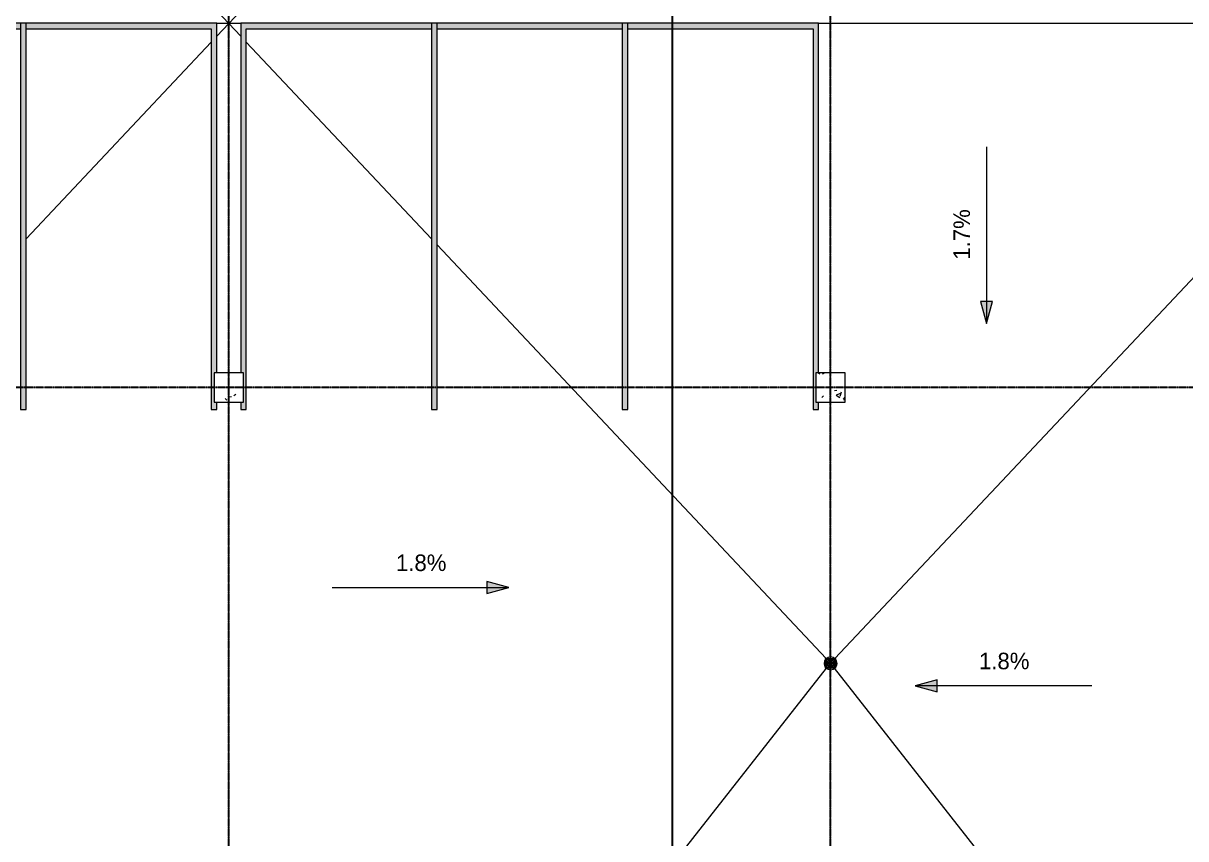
# Model space of a CAD drawing. Header units: inches. Extents: x -4218 to -1814, y 9767 to 12426.
# Drawn here: x -3266 to -2634, y 10222 to 10665 of the extents above; entities that cross this region are included whole.
import ezdxf

# ---------------------------------------------------------------- set-up
doc = ezdxf.new("R2010")
doc.units = ezdxf.units.IN
doc.header["$MEASUREMENT"] = 0
doc.linetypes.add('Grid Line 1_2_', pattern=[0.875, 0.5, -0.125, 0.125, -0.125])
doc.linetypes.add('Grid Line 1_2__2_', pattern=[0.875, 0.5, -0.125, 0.125, -0.125])
for name, color, linetype, lineweight in [('0-1', 7, 'Continuous', 5), ('0-2', 7, 'Continuous', 9), ('0-5', 55, 'Continuous', 9), ('A-ANNO-DIMS-1', 211, 'Continuous', 30), ('A-FLOR-1', 9, 'Continuous', 13), ('A-GENM', 5, 'Continuous', 9), ('G-ANNO-DIMS', 111, 'Continuous', 9), ('P-SANR-FIXT-1', 7, 'Continuous', 9), ('S-COLS', 52, 'Continuous', 9), ('S-COLS-1', 7, 'Continuous', 9), ('S-GRID-1', 1, 'Grid Line 1_2_', 9), ('S-GRID-2', 1, 'Grid Line 1_2__2_', 30)]:
    doc.layers.add(name, color=color, linetype=linetype, lineweight=lineweight)
doc.styles.add('Century Gothic', font='ufonts.com_century-gothic.ttf', dxfattribs={"height": 9})
doc.styles.add('Century Gothic_B', font='GOTHICB.TTF', dxfattribs={"height": 9})
doc.dimstyles.new('OD__1_16__Tol__', dxfattribs={"dimscale": 12, "dimtxt": 9.397514, "dimasz": 1, "dimexe": 0.75, "dimexo": 0.5, "dimgap": 0.125, "dimtad": 1, "dimdec": 4, "dimrnd": 0.0625, "dimzin": 3, "dimdsep": 46, "dimlunit": 4, "dimtxsty": 'Century Gothic_B', "dimblk1": 'OBLIQUE', "dimblk2": 'OBLIQUE', "dimsah": 1, "dimcen": 0.09, "dimdle": 0.75, "dimazin": 0, "dimtfac": 1, "dimtdec": 4, "dimtix": 1, "dimtmove": 0, "dimatfit": 3, "dimfxl": 1, "dimtvp": 1, "dimtfill": 1, "dimfrac": 2, "dimtolj": 1, "dimtzin": 0, "dimlwd": 30, "dimlwe": 30, "dimarcsym": 2})

# ---------------------------------------------------------------- blocks, each defined once
blk = doc.blocks.new('Drain-Floor-WATTS-Square-Stainless_Steel_Strainer-Type_FD-1200-M - 2_ Outlet with 5_ Strainer-2528673-FLOOR PLAN - BASEMENT')
at = {"layer": 'P-SANR-FIXT-1'}
for p, q in [((-2.707, -2.707), (-2.707, 2.707)), ((-2.707, 2.707), (2.707, 2.707)), ((-2.03025, -2.03025), (-2.03025, 2.03025)), ((-2.03025, 2.03025), (2.03025, 2.03025)), ((-1.3535, -1.3535), (-1.3535, 1.3535)), ((-1.3535, 1.3535), (1.3535, 1.3535)), ((-0.67675, -0.67675), (-0.67675, 0.67675)), ((-0.67675, 0.67675), (0.67675, 0.67675)), ((0, 2.707), (0, -2.707)), ((0.67675, 0.67675), (0.67675, -0.67675)), ((1.3535, 1.3535), (1.3535, -1.3535)), ((2.03025, 2.03025), (2.03025, -2.03025)), ((2.707, 2.707), (2.707, -2.707)), ((-2.707, 0), (2.707, 0)), ((2.707, -2.707), (-2.707, -2.707)), ((2.03025, -2.03025), (-2.03025, -2.03025)), ((1.3535, -1.3535), (-1.3535, -1.3535)), ((0.67675, -0.67675), (-0.67675, -0.67675))]:
    blk.add_line(p, q, dxfattribs=at)
for start, end in [(360, 180), (180, 360)]:
    blk.add_arc((0, 0), 3.5, start, end, dxfattribs=at)
blk = doc.blocks.new('CTR - 1st Phase - Shell_rvt-1-FLOOR PLAN - BASEMENT')
at = {"layer": 'A-FLOR-1'}
for p, q in [((-3154.32, 10665.06), (-3154.32, 10831.19)), ((-3154.32, 10665.06), (-3160.82, 10671.98)), ((-3154.32, 10665.06), (-3147.82, 10671.98)), ((-3160.82, 10658.15), (-3154.32, 10665.06)), ((-3154.32, 10665.06), (-3160.82, 10665.06)), ((-3147.82, 10665.07), (-3154.32, 10665.06)), ((-3154.32, 10475.19), (-3154.32, 10665.06)), ((-3147.82, 10658.15), (-3154.32, 10665.06)), ((-3147.82, 10665.06), (-3154.32, 10665.06)), ((-2500.32, 10665.06), (-2833.82, 10665.06)), ((-2824.98, 10319.77), (-2500.32, 10665.06)), ((-3264.49, 10547.89), (-3163.82, 10654.96)), ((-3044.16, 10547.89), (-3144.82, 10654.96)), ((-2829.66, 10319.77), (-3041.16, 10544.7)), ((-3154.32, 10175.19), (-3154.32, 10459.19)), ((-2937.49, 10177.1), (-2829.51, 10314.49)), ((-2717.16, 10177.1), (-2825.14, 10314.49))]:
    blk.add_line(p, q, dxfattribs=at)
at = {"layer": 'S-GRID-1'}
for p, q in [((-3154.32, 9836.18), (-3154.32, 12376.79)), ((-2827.32, 9836.18), (-2827.32, 12376.79)), ((-1814.21, 10467.19), (-4168.71, 10467.19))]:
    blk.add_line(p, q, dxfattribs=at)
at = {"layer": '0-2'}
blk.add_blockref('Drain-Floor-WATTS-Square-Stainless_Steel_Strainer-Type_FD-1200-M - 2_ Outlet with 5_ Strainer-2528673-FLOOR PLAN - BASEMENT', (-2827.32, 10317.19), dxfattribs=at)
blk = doc.blocks.new('034100 - Precast Structural Concrete - Column - Corbels - 16_x16_-2331169-FLOOR PLAN - BASEMENT')
at = {"layer": 'S-COLS'}
h = blk.add_hatch(dxfattribs=at)
h.set_pattern_fill('FP_15', color=256, style=0, pattern_type=2)
h.set_pattern_definition([(140, (10466.205, 3155.308), (2.40992, 27.5427), [2.88, -31.68]), (85, (10466.205, 3155.308), (-28.884266, -5.327844), [2.304, -25.344]), (190.451, (10466.406, 3157.603), (-26.47393, 22.215316), [2.448, -26.924]), (136.184, (10458.525, 3155.308), (6.35642, 40.98187), [4.32, -47.52]), (186.636, (10459.055, 3158.723), (-37.40619, 35.89075), [3.671, -40.386]), (81.184, (10458.525, 3155.31), (-37.40622, 35.89097), [3.456, -38.016]), (111, (10460.445, 3159.148), (15.46073, 22.921036), [2.88, -31.68]), (56, (10460.445, 3159.148), (-27.84574, 9.34353), [2.304, -25.344]), (161.451, (10461.734, 3161.058), (-12.38442, 32.26477), [2.448, -26.924]), (127.5, (10466.205, 3155.308), (-12.782707, 0.466855), [1.267, -23.77, 1.267, -24.461, -25.44]), (127.5, (10466.205, 3155.308), (-12.782707, 0.466855), [-50.765, 1.267, -24.173]), (97.5, (10466.205, 3155.308), (-15.14509, 10.10159), [1.267, -13.402, 1.267, -23.194, -9.696]), (97.5, (10466.205, 3155.308), (-15.14509, 10.10159), [-39.13, 1.267, -8.429]), (57.5, (10466.205, 3146.745), (0.86578, 20.499161), [1.267, -8.333, 1.267, -28.685, -39.744]), (57.5, (10466.205, 3146.745), (0.86578, 20.499161), [-39.552, 1.267, -38.477]), (47.5, (10466.205, 3142.905), (-3.844288, 22.39478), [1.267, -11.213, 1.267, -18.624, -28.224]), (47.5, (10466.205, 3142.905), (-3.844288, 22.39478), [-32.371, 1.267, -26.957])])
h.paths.add_polyline_path([(7.02, 0.98), (7.02, 8.98), (-8.98, 8.98), (-8.98, -7.02), (7.02, -7.02), (7.02, -5.51)], flags=0)
at = {"layer": 'S-COLS-1'}
for p, q in [((-8.91, 8.98), (-8.98, 8.98)), ((-8.98, 8.98), (-8.98, -7.02)), ((6.94, 8.98), (-8.91, 8.98)), ((7.02, 8.98), (6.94, 8.98)), ((7.02, -7.02), (7.02, 8.98)), ((-8.98, -7.02), (-8.91, -7.02)), ((-8.91, -7.02), (6.94, -7.02)), ((6.94, -7.02), (7.02, -7.02))]:
    blk.add_line(p, q, dxfattribs=at)
blk = doc.blocks.new('034100 - Precast Structural Concrete - Column - Corbels - 16_x16_-V23-FLOOR PLAN - BASEMENT')
at = {"layer": 'S-COLS'}
h = blk.add_hatch(dxfattribs=at)
h.set_pattern_fill('FP_20', color=256, style=0, pattern_type=2)
h.set_pattern_definition([(140, (10466.205, 2828.308), (2.40992, 27.5427), [2.88, -31.68]), (85, (10466.205, 2828.308), (-28.884266, -5.327844), [2.304, -25.344]), (190.451, (10466.406, 2830.603), (-26.47393, 22.215316), [2.448, -26.924]), (136.184, (10458.525, 2828.308), (6.35642, 40.98187), [4.32, -47.52]), (186.636, (10459.055, 2831.723), (-37.40619, 35.89075), [3.671, -40.386]), (81.184, (10458.525, 2828.31), (-37.40622, 35.89097), [3.456, -38.016]), (111, (10460.445, 2832.148), (15.46073, 22.921036), [2.88, -31.68]), (56, (10460.445, 2832.148), (-27.84574, 9.34353), [2.304, -25.344]), (161.451, (10461.734, 2834.058), (-12.38442, 32.26477), [2.448, -26.924]), (127.5, (10466.205, 2828.308), (-12.782707, 0.466855), [1.267, -23.77, 1.267, -24.461, -25.44]), (127.5, (10466.205, 2828.308), (-12.782707, 0.466855), [-50.765, 1.267, -24.173]), (97.5, (10466.205, 2828.308), (-15.14509, 10.10159), [1.267, -13.402, 1.267, -23.194, -9.696]), (97.5, (10466.205, 2828.308), (-15.14509, 10.10159), [-39.13, 1.267, -8.429]), (57.5, (10466.205, 2819.745), (0.86578, 20.499161), [1.267, -8.333, 1.267, -28.685, -39.744]), (57.5, (10466.205, 2819.745), (0.86578, 20.499161), [-39.552, 1.267, -38.477]), (47.5, (10466.205, 2815.905), (-3.844288, 22.39478), [1.267, -11.213, 1.267, -18.624, -28.224]), (47.5, (10466.205, 2815.905), (-3.844288, 22.39478), [-32.371, 1.267, -26.957])])
h.paths.add_polyline_path([(7.02, -7.02), (7.02, 8.98), (-8.98, 8.98), (-8.98, -7.02), (6.94, -7.02)], flags=0)
at = {"layer": 'S-COLS-1'}
for p, q in [((-8.91, 8.98), (-8.98, 8.98)), ((-8.98, 8.98), (-8.98, -7.02)), ((6.94, 8.98), (-8.91, 8.98)), ((7.02, 8.98), (6.94, 8.98)), ((7.02, -7.02), (7.02, 8.98)), ((-8.98, -7.02), (-8.91, -7.02)), ((-8.91, -7.02), (6.94, -7.02)), ((6.94, -7.02), (7.02, -7.02))]:
    blk.add_line(p, q, dxfattribs=at)
blk = doc.blocks.new('CTR - 1st Phase - Structure_rvt-1-FLOOR PLAN - BASEMENT')
at = {"layer": 'S-GRID-2'}
for p, q in [((-3154.32, 9772.61), (-3154.32, 12247.5)), ((-2827.32, 9772.61), (-2827.32, 12247.5)), ((-1814.21, 10467.19), (-4076.95, 10467.19))]:
    blk.add_line(p, q, dxfattribs=at)
at = {"layer": '0-5', "rotation": 270.0000000000118}
for name, p in [('034100 - Precast Structural Concrete - Column - Corbels - 16_x16_-2331169-FLOOR PLAN - BASEMENT', (-3155.31, 10466.21)), ('034100 - Precast Structural Concrete - Column - Corbels - 16_x16_-V23-FLOOR PLAN - BASEMENT', (-2828.31, 10466.21))]:
    blk.add_blockref(name, p, dxfattribs=at)
blk = doc.blocks.new('Parking_Stall_Multiple - STANDARD-1982617-FLOOR PLAN - BASEMENT')
at = {"layer": 'A-GENM'}
h = blk.add_hatch(color=256, dxfattribs=at)
h.paths.add_polyline_path([(210, -106.67), (106.5, -105.17), (3, -106.67)], flags=0)
h.paths.add_polyline_path([(0, -103.67), (0.08, -106.58), (0.03, -106.67), (3, -106.67), (0.03, -103.7)], flags=0)
h.paths.add_polyline_path([(210, -1.5), (210, 0), (206, 0), (206, -1.5), (190, -1.5), (190, 0), (0, 0), (0.03, -103.67), (3, -103.67), (3, -3), (210, -3)], flags=0)
h = blk.add_hatch(color=256, dxfattribs=at)
h.paths.add_polyline_path([(210, -210.34), (106.5, -208.84), (3, -210.34), (117.3, -210.34)], flags=0)
h.paths.add_polyline_path([(210, -106.67), (210, -103.67), (0.03, -103.7), (3, -106.67), (106.5, -105.17)], flags=0)
h.paths.add_polyline_path([(3, -210.34), (0, -207.34), (0.08, -210.26), (0, -210.34), (0.12, -210.34)], flags=0)
h.paths.add_polyline_path([(0, -106.67), (0.08, -106.58), (0, -103.67)], flags=0)
h.paths.add_polyline_path([(3, -157.64), (3, -106.67), (0, -106.67), (0, -207.34), (3, -207.34)], flags=0)
h = blk.add_hatch(color=256, dxfattribs=at)
h.paths.add_polyline_path([(3, -210.34), (106.5, -208.84), (210, -210.34), (210, -207.34), (0, -207.34), (0.12, -207.46)], flags=0)
h.paths.add_polyline_path([(0, -210.34), (0.08, -210.25), (0, -207.34)], flags=0)
h.paths.add_polyline_path([(210, -314), (210, -311), (3, -311), (3, -210.34), (0, -210.34), (0, -314), (190, -314), (190, -312.5), (206, -312.5), (206, -314)], flags=0)
for p, q in [((190.01, 0), (0, 0)), ((0, 0), (0, -106.67)), ((210, 0), (205.99, 0)), ((210, -3), (210, 0)), ((3, -103.67), (3, -3)), ((3, -3), (210, -3)), ((210, -103.67), (0, -103.67)), ((0, -103.67), (0, -210.34)), ((0, -106.67), (210, -106.67)), ((210, -103.67), (3, -103.67)), ((3, -207.34), (3, -106.67)), ((3, -106.67), (210, -106.67)), ((210, -106.67), (210, -103.67)), ((210, -106.67), (210, -103.67)), ((210, -207.34), (0, -207.34)), ((0, -207.34), (0, -314)), ((210, -207.34), (3, -207.34)), ((210, -210.34), (210, -207.34)), ((210, -210.34), (210, -207.34)), ((0, -210.34), (210, -210.34)), ((3, -311), (3, -210.34)), ((3, -210.34), (210, -210.34)), ((0, -314), (190, -314)), ((210, -311), (3, -311)), ((205.99, -314), (210, -314)), ((210, -314), (210, -311))]:
    blk.add_line(p, q, dxfattribs=at)
blk = doc.blocks.new('Parking_Stall_Multiple - STANDARD-2088802-FLOOR PLAN - BASEMENT')
at = {"layer": 'A-GENM'}
h = blk.add_hatch(color=256, dxfattribs=at)
h.paths.add_polyline_path([(210, -106.67), (106.5, -105.17), (3, -106.67), (120.49, -106.67)], flags=0)
h.paths.add_polyline_path([(0, -103.67), (0.08, -106.58), (0, -106.67), (3, -106.67), (0.12, -103.79)], flags=0)
h.paths.add_polyline_path([(210, -3), (210, 0), (206, 0), (206, -1.5), (190, -1.5), (190, 0), (0, 0), (0, -103.67), (3, -103.67), (3, -3), (206, -3)], flags=0)
h = blk.add_hatch(color=256, dxfattribs=at)
h.paths.add_polyline_path([(210, -210.34), (106.5, -208.84), (3, -210.34)], flags=0)
h.paths.add_polyline_path([(210, -106.67), (210, -103.67), (0, -103.67), (3, -106.67), (106.5, -105.17), (119.09, -105.35)], flags=0)
h.paths.add_polyline_path([(3, -210.34), (0, -207.34), (0.08, -210.25), (0, -210.34), (0.12, -210.34)], flags=0)
h.paths.add_polyline_path([(0, -106.67), (0.08, -106.58), (0, -103.67)], flags=0)
h.paths.add_polyline_path([(3, -106.67), (0, -106.67), (0, -207.34), (3, -207.34)], flags=0)
h = blk.add_hatch(color=256, dxfattribs=at)
h.paths.add_polyline_path([(3, -210.34), (106.5, -208.84), (210, -210.34), (210, -207.34), (0, -207.34), (0.12, -207.46)], flags=0)
h.paths.add_polyline_path([(0, -210.34), (0.08, -210.25), (0, -207.34)], flags=0)
h.paths.add_polyline_path([(210, -311), (3, -311), (3, -210.34), (0, -210.34), (0, -314), (190, -314), (190, -312.5), (206, -312.5), (206, -314), (210, -314), (210, -312.5)], flags=0)
for p, q in [((190.01, 0), (0, 0)), ((0, 0), (0, -106.67)), ((210, 0), (206, 0)), ((210, -3), (210, 0)), ((3, -103.67), (3, -3)), ((3, -3), (210, -3)), ((210, -103.67), (0, -103.67)), ((0, -103.67), (0, -210.34)), ((0, -106.67), (210, -106.67)), ((210, -103.67), (3, -103.67)), ((3, -207.34), (3, -106.67)), ((3, -106.67), (210, -106.67)), ((210, -106.67), (210, -103.67)), ((210, -106.67), (210, -103.67)), ((210, -207.34), (0, -207.34)), ((0, -207.34), (0, -314)), ((210, -207.34), (3, -207.34)), ((210, -210.34), (210, -207.34)), ((210, -210.34), (210, -207.34)), ((0, -210.34), (210, -210.34)), ((3, -311), (3, -210.34)), ((3, -210.34), (210, -210.34)), ((0, -314), (190, -314)), ((210, -311), (3, -311)), ((206, -314), (210, -314)), ((210, -314), (210, -311))]:
    blk.add_line(p, q, dxfattribs=at)
blk = doc.blocks.new('_Oblique')
at = {"color": 0, "linetype": 'ByBlock', "lineweight": -2}
blk.add_line((-0.5, -0.5), (0.5, 0.5), dxfattribs=at)
blk = doc.blocks.new('DIMBLOCK14-FLOOR PLAN - BASEMENT')
at = {"layer": 'A-ANNO-DIMS-1', "color": 0, "lineweight": 30, "transparency": 16777216}
for p, q in [((-2913.36, 12099.19), (-2913.36, 9879.19)), ((-2700.32, 12090.19), (-2922.36, 12090.19)), ((-2910.87, 9888.19), (-2922.36, 9888.19))]:
    blk.add_line(p, q, dxfattribs=at)
at = {"layer": 'Defpoints', "color": 0, "transparency": 16777216}
for p in [(-2694.32, 12090.19), (-2913.36, 9888.19), (-2904.87, 9888.19)]:
    blk.add_point(p, dxfattribs=at)
at = {"layer": 'A-ANNO-DIMS-1', "color": 0, "lineweight": 30, "transparency": 16777216, "xscale": 12, "yscale": 12, "zscale": 12}
for p, rotation in [((-2913.36, 12090.19), 90), ((-2913.36, 9888.19), 270)]:
    blk.add_blockref('_Oblique', p, dxfattribs=dict(at, rotation=rotation))
at = {"layer": 'A-ANNO-DIMS-1', "color": 0, "transparency": 16777216, "insert": (-2919.58, 10989.19), "char_height": 9, "attachment_point": 5, "rotation": 90, "style": 'Century Gothic_B', "bg_fill": 3, "box_fill_scale": 1.25, "bg_fill_color": 256, "bg_fill_true_color": 13158600, "bg_fill_transparency": 0}
blk.add_mtext('\\A1;183\'-6"', dxfattribs=at)
at = {"layer": 'A-ANNO-DIMS-1', "color": 0, "transparency": 16777216, "insert": (-2906.03, 10989.19), "char_height": 9, "attachment_point": 5, "rotation": 90, "style": 'Century Gothic_B', "bg_fill": 3, "box_fill_scale": 1.25, "bg_fill_color": 256, "bg_fill_true_color": 13158600, "bg_fill_transparency": 0}
blk.add_mtext('\\A1;[2202.0]', dxfattribs=at)

msp = doc.modelspace()

# ---------------------------------------------------------------- hatches: boundary and pattern name
at = {"layer": 'G-ANNO-DIMS'}
msp.add_hatch(color=256, dxfattribs=at).paths.add_polyline_path([(-3002.13535, 10358.39554), (-3014.13535, 10361.61093), (-3014.13535, 10355.18015)], flags=0)

# ---------------------------------------------------------------- linework, layer by layer
for p, q in [((-3002.13535, 10358.39554), (-3014.13535, 10361.61093)), ((-3014.13535, 10361.61093), (-3014.13535, 10355.18015)), ((-3098.13535, 10358.39554), (-3002.13535, 10358.39554)), ((-3014.13535, 10355.18015), (-3002.13535, 10358.39554))]:
    msp.add_line(p, q, dxfattribs=at)

# ---------------------------------------------------------------- block references
at = {"layer": '0-1'}
for name in ['CTR - 1st Phase - Shell_rvt-1-FLOOR PLAN - BASEMENT', 'CTR - 1st Phase - Structure_rvt-1-FLOOR PLAN - BASEMENT']:
    msp.add_blockref(name, (0, 0), dxfattribs=at)
at = {"layer": 'A-GENM', "rotation": 270.0000000000005}
for name, p in [('Parking_Stall_Multiple - STANDARD-2088802-FLOOR PLAN - BASEMENT', (-3160.81983, 10665.1894)), ('Parking_Stall_Multiple - STANDARD-1982617-FLOOR PLAN - BASEMENT', (-2833.81983, 10665.1894))]:
    msp.add_blockref(name, p, dxfattribs=at)

# ---------------------------------------------------------------- next in the draw order: texts
at = {"layer": 'G-ANNO-DIMS', "insert": (-3063.47934, 10376.37888), "char_height": 9, "width": 32.0255812, "attachment_point": 1, "line_spacing_factor": 0.984502, "style": 'Century Gothic', "bg_fill": 3, "box_fill_scale": 1.25, "bg_fill_color": 256, "bg_fill_true_color": 13158600, "bg_fill_transparency": 0}
msp.add_mtext('1.8%', dxfattribs=at)

# ---------------------------------------------------------------- next in the draw order: dimensions: what is measured, and where the dimension line sits
at = {"layer": 'A-ANNO-DIMS-1'}
dim = msp.add_linear_dim(base=(-2913.35688, 9888.1894), p1=(-2694.32374, 12090.1894), p2=(-2904.8716, 9888.1894), angle=90, dimstyle='OD__1_16__Tol__', override={"dimpost": '<>\\X', "dimfxl": 2212.043038}, dxfattribs=at)
dim.commit()
dim.dimension.update_dxf_attribs({"geometry": 'DIMBLOCK14-FLOOR PLAN - BASEMENT', "text_midpoint": (-2913.35688, 10989.1894)})

# ---------------------------------------------------------------- next in the draw order: hatches: boundary and pattern name
at = {"layer": 'G-ANNO-DIMS'}
for points in [[(-2742.55833, 10501.99035), (-2739.34294, 10513.99035), (-2745.77372, 10513.99035)], [(-2781.33027, 10304.98268), (-2769.33027, 10301.76729), (-2769.33027, 10308.19807)]]:
    msp.add_hatch(color=256, dxfattribs=at).paths.add_polyline_path(points, flags=0)

# ---------------------------------------------------------------- next in the draw order: linework, layer by layer
for p, q in [((-2742.55833, 10597.99035), (-2742.55833, 10501.99035)), ((-2739.34294, 10513.99035), (-2745.77372, 10513.99035)), ((-2745.77372, 10513.99035), (-2742.55833, 10501.99035)), ((-2742.55833, 10501.99035), (-2739.34294, 10513.99035)), ((-2769.33027, 10308.19807), (-2781.33027, 10304.98268)), ((-2781.33027, 10304.98268), (-2769.33027, 10301.76729)), ((-2685.33027, 10304.98268), (-2781.33027, 10304.98268)), ((-2769.33027, 10301.76729), (-2769.33027, 10308.19807))]:
    msp.add_line(p, q, dxfattribs=at)

# ---------------------------------------------------------------- next in the draw order: texts
at = {"layer": 'G-ANNO-DIMS', "insert": (-2760.54167, 10536.64636), "char_height": 9, "width": 32.0255812, "attachment_point": 1, "rotation": 90, "line_spacing_factor": 0.984502, "style": 'Century Gothic', "bg_fill": 3, "box_fill_scale": 1.25, "bg_fill_color": 256, "bg_fill_true_color": 13158600, "bg_fill_transparency": 0}
msp.add_mtext('1.7%', dxfattribs=at)
at = {"layer": 'G-ANNO-DIMS', "insert": (-2746.67426, 10322.96602), "char_height": 9, "width": 32.0255812, "attachment_point": 1, "line_spacing_factor": 0.984502, "style": 'Century Gothic', "bg_fill": 3, "box_fill_scale": 1.25, "bg_fill_color": 256, "bg_fill_true_color": 13158600, "bg_fill_transparency": 0}
msp.add_mtext('1.8%', dxfattribs=at)

doc.saveas('drawing.dxf')
